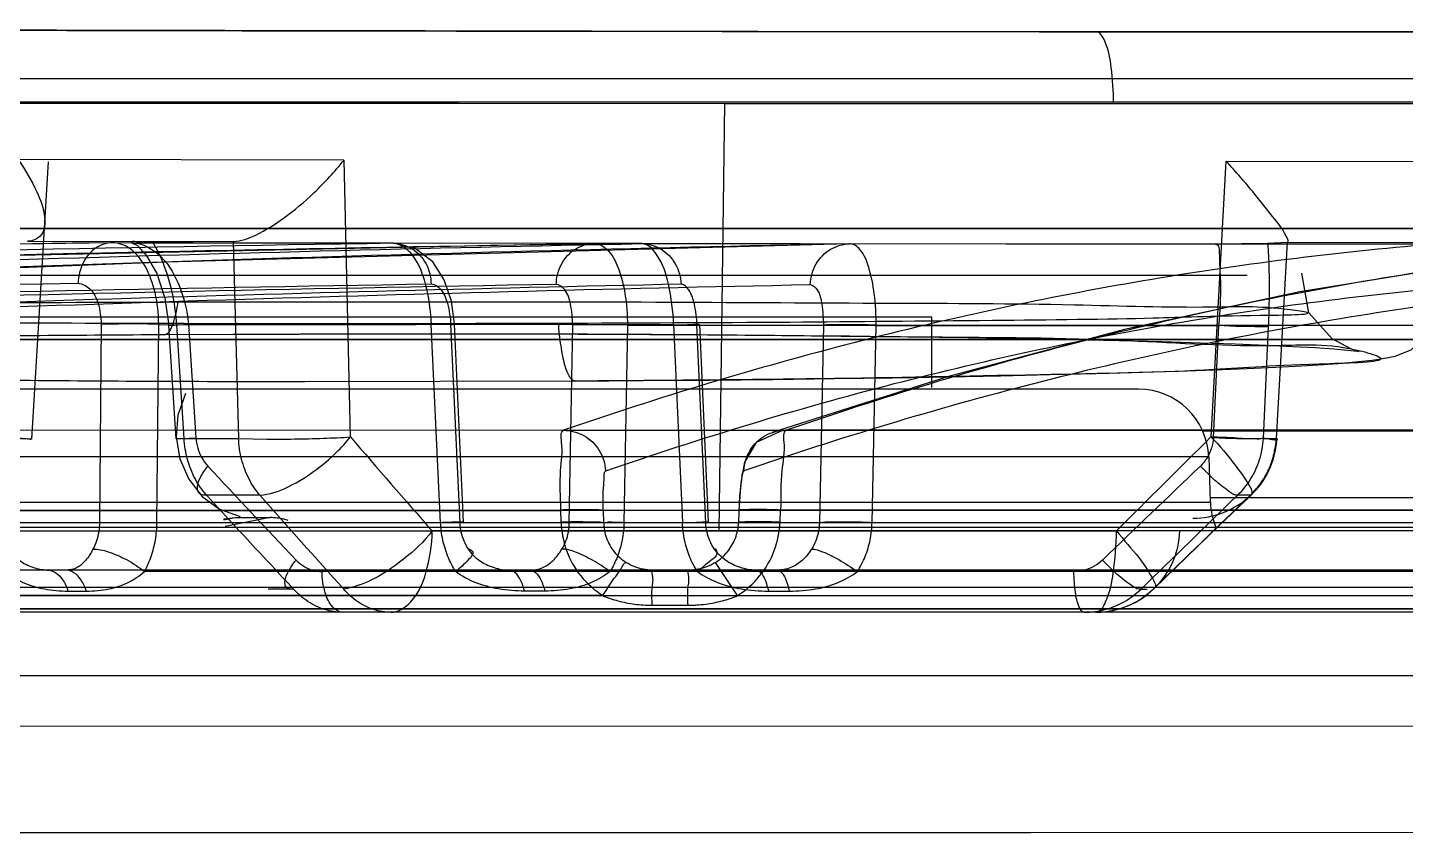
# Model space of a CAD drawing. Header units: millimetres. Extents: x 687 to 1107, y -116 to 478.
# Drawn here: x 828.88 to 830.842, y 377.032 to 378.178 of the extents above; entities that cross this region are included whole.
import ezdxf

# ---------------------------------------------------------------- set-up
doc = ezdxf.new("R2010")
doc.units = ezdxf.units.MM
doc.header["$LTSCALE"] = 0.1

msp = doc.modelspace()

# ---------------------------------------------------------------- linework, layer by layer
for p, q in [((829.4458, 378.1733), (830.4012, 378.1722)), ((831.0304, 378.1719), (830.4014, 378.1722)), ((827.0251, 378.1056), (835.8253, 378.1056)), ((829.8724, 378.0698), (829.4942, 378.0699)), ((829.8724, 378.0698), (829.8642, 377.4614)), ((830.4265, 378.0697), (829.8724, 378.0698)), ((829.3306, 377.9893), (828.8668, 377.9901)), ((828.8861, 377.5921), (828.9101, 377.987)), ((829.3401, 377.5952), (829.3308, 377.9893)), ((830.5651, 377.5952), (830.5868, 377.9878)), ((830.5867, 377.9878), (831.1516, 377.9875)), ((828.8802, 377.8742), (829.173, 377.8736)), ((829.7542, 377.8705), (829.0012, 377.8716)), ((829.0282, 377.8716), (829.4007, 377.871)), ((829.173, 377.8736), (829.0586, 377.8725)), ((829.173, 377.8736), (829.1806, 377.5931)), ((829.687, 377.8705), (830.8799, 377.8695)), ((830.5715, 377.8697), (830.0511, 377.8701)), ((830.6462, 377.8706), (830.5715, 377.8697)), ((830.6736, 377.8719), (830.6462, 377.8706)), ((830.6736, 377.8719), (830.658, 377.5931)), ((831.03, 377.8717), (830.6736, 377.8719)), ((828.1184, 377.8256), (830.6165, 377.8256)), ((829.3675, 377.7873), (829.0944, 377.7869)), ((829.426, 377.7873), (829.3675, 377.7873)), ((829.4597, 377.7873), (829.426, 377.7873)), ((830.1675, 377.7656), (828.5674, 377.7656)), ((828.9851, 377.7558), (828.9825, 377.4731)), ((828.9851, 377.7558), (829.0344, 377.7566)), ((829.0344, 377.7566), (829.0669, 377.7558)), ((829.0643, 377.4731), (829.0669, 377.7558)), ((829.0669, 377.7547), (829.8, 377.7558)), ((829.0815, 377.754), (829.1093, 377.7558)), ((829.0927, 377.7547), (829.0815, 377.754)), ((829.092, 377.5924), (829.0815, 377.754)), ((829.1031, 377.5931), (829.0927, 377.7547)), ((829.4548, 377.7558), (829.1093, 377.7551)), ((829.1093, 377.7558), (829.1199, 377.5941)), ((829.3084, 377.7568), (829.3675, 377.7568)), ((829.4682, 377.4731), (829.4548, 377.7551)), ((829.4825, 377.7552), (829.4954, 377.4731)), ((829.501, 377.4738), (829.4881, 377.7558)), ((829.6515, 377.4731), (829.6564, 377.7547)), ((829.6564, 377.7547), (829.711, 377.7554)), ((829.711, 377.7554), (829.7342, 377.7547)), ((829.7342, 377.7547), (829.7293, 377.4731)), ((830.8945, 377.7541), (829.7342, 377.7541)), ((829.8, 377.7547), (829.8126, 377.4732)), ((829.8457, 377.4731), (829.8332, 377.7546)), ((829.8368, 377.7552), (829.8493, 377.4737)), ((830.0135, 377.7543), (830.0075, 377.4731)), ((830.0825, 377.4731), (830.0884, 377.7543)), ((830.0884, 377.7541), (830.5759, 377.7541)), ((830.1675, 377.6656), (830.1675, 377.7656)), ((830.5759, 377.7539), (830.5684, 377.5941)), ((830.6396, 377.5931), (830.647, 377.7528)), ((829.0749, 377.7411), (829.4587, 377.7422)), ((829.6593, 377.6747), (829.2749, 377.6737)), ((830.4619, 377.6632), (828.273, 377.6632)), ((829.6432, 377.6047), (823.0743, 377.6031)), ((829.092, 377.5924), (829.1199, 377.5941)), ((829.1031, 377.5931), (829.092, 377.5924)), ((829.1031, 377.5931), (829.1806, 377.5931)), ((829.1806, 377.5931), (829.2209, 377.5921)), ((829.6432, 377.6047), (831.4252, 377.6048)), ((831.4252, 377.6048), (829.9599, 377.6047)), ((830.9179, 377.6032), (830.5535, 377.6032)), ((830.6396, 377.5931), (830.658, 377.5931)), ((830.5619, 377.5667), (828.1731, 377.5667)), ((830.5619, 377.5667), (830.5641, 377.5021)), ((829.2108, 377.5123), (829.1349, 377.5123)), ((830.6212, 377.5123), (830.6031, 377.5123)), ((828.1708, 377.5021), (830.5641, 377.5021)), ((831.0174, 377.5084), (830.5641, 377.5084)), ((829.8457, 377.4731), (805.7971, 377.4731)), ((830.9575, 377.4731), (808.817, 377.4731)), ((823.0444, 377.4903), (829.6396, 377.4903)), ((831.4252, 377.4906), (824.8723, 377.4906)), ((828.9825, 377.4731), (829.0316, 377.4739)), ((829.0316, 377.4739), (829.0643, 377.4731)), ((829.1592, 377.4788), (829.1759, 377.4804)), ((829.1595, 377.4773), (829.1759, 377.4804)), ((829.2256, 377.4803), (829.1613, 377.4679)), ((829.1759, 377.4804), (829.2256, 377.4803)), ((829.6398, 377.4742), (829.6395, 377.4911)), ((829.6515, 377.4731), (829.7061, 377.4737)), ((829.7007, 377.4731), (829.7, 377.4899)), ((829.8928, 377.4888), (829.8922, 377.4731)), ((831.1292, 377.4731), (829.8926, 377.4731)), ((829.9518, 377.4742), (829.9524, 377.4911)), ((831.4252, 377.4911), (829.9524, 377.4911)), ((805.1117, 377.4667), (857.667, 377.4666)), ((820.4265, 377.4666), (857.7392, 377.4666)), ((828.8295, 377.4614), (830.4305, 377.4614)), ((831.544, 377.4614), (829.456, 377.4615)), ((829.8911, 377.3693), (829.8596, 377.4166)), ((831.061, 377.4056), (805.7888, 377.4056)), ((828.9344, 377.4056), (828.9079, 377.4056)), ((830.9279, 377.4035), (829.0467, 377.4035)), ((829.5656, 377.4056), (829.595, 377.4056)), ((829.8215, 377.4056), (829.77, 377.4056)), ((829.9474, 377.4056), (829.9168, 377.4056)), ((821.702, 377.3814), (831.256, 377.3815)), ((828.938, 377.3756), (828.9641, 377.3756)), ((829.2589, 377.3785), (829.2227, 377.3785)), ((829.6167, 377.3756), (829.5878, 377.3756)), ((829.9349, 377.3756), (829.9649, 377.3756)), ((830.4656, 377.3785), (830.4743, 377.3785)), ((829.6991, 377.3693), (822.9746, 377.3693)), ((824.8072, 377.3693), (831.4252, 377.3693)), ((829.7693, 377.3556), (829.8316, 377.3556)), ((829.8911, 377.3693), (832.9593, 377.3693)), ((831.4252, 377.3504), (821.43, 377.3504)), ((821.43, 377.3503), (841.4205, 377.3503)), ((835.7328, 377.3456), (827.1176, 377.3456)), ((821.425, 377.2556), (841.4255, 377.2556)), ((831.3835, 377.1827), (821.6887, 377.1843)), ((828.4262, 377.032), (828.8839, 377.032)), ((828.8839, 377.032), (829.3674, 377.032)), ((829.3674, 377.032), (829.8509, 377.0321)), ((829.8509, 377.0321), (830.3086, 377.0321)), ((830.3086, 377.0321), (831.383, 377.0322))]:
    msp.add_line(p, q)
for points in [[(832.4548, 378.1722), (831.7315, 378.1719), (830.9967, 378.1719), (830.2642, 378.1723), (829.569, 378.1732), (828.9286, 378.1742), (828.3745, 378.1754), (827.9233, 378.1765), (827.5919, 378.1774), (827.3894, 378.178), (827.3224, 378.1782)], [(829.4461, 378.1733), (828.8772, 378.1743), (828.369, 378.1754), (827.9369, 378.1765), (827.6058, 378.1773), (827.3954, 378.178), (827.3224, 378.1782)], [(830.4014, 378.1722), (829.9199, 378.1727), (829.4461, 378.1733)], [(829.0007, 377.8716), (827.1923, 377.8453), (825.2936, 377.8041), (823.3044, 377.7486), (821.225, 377.6803), (819.0552, 377.6011)], [(829.6862, 377.8705), (828.4814, 377.8455), (827.2175, 377.8068), (825.8943, 377.7538), (824.5121, 377.6859), (823.0707, 377.603)], [(830.05, 377.8701), (829.077, 377.8443), (828.0749, 377.8052), (827.0436, 377.7523), (825.9832, 377.6852), (824.8936, 377.6036)], [(829.7546, 377.8705), (829.3691, 377.871), (829.0017, 377.8717)], [(829.4011, 377.871), (829.214, 377.8713), (829.0287, 377.8716)], [(829.0287, 377.8716), (829.0368, 377.8677), (829.0493, 377.854), (829.0641, 377.8279), (829.0757, 377.7929), (829.0815, 377.754)], [(829.4881, 377.7565), (829.4837, 377.7887), (829.4735, 377.819), (829.457, 377.8446), (829.4322, 377.8637), (829.4006, 377.871)], [(830.88, 377.8695), (830.2728, 377.8699), (829.6874, 377.8705)], [(831.1896, 377.8692), (830.941, 377.842), (830.6917, 377.8018), (830.4418, 377.7483), (830.1914, 377.6815), (829.9403, 377.6015)], [(830.5716, 377.8697), (830.3093, 377.8699), (830.0514, 377.8701)], [(829.4525, 377.7421), (829.5594, 377.742), (829.664, 377.7417), (829.7657, 377.7413), (829.8643, 377.7407), (829.9593, 377.7399), (830.0505, 377.739), (830.1373, 377.738), (830.2193, 377.7368), (830.2962, 377.7355), (830.3678, 377.7341), (830.4341, 377.7326), (830.4949, 377.7311), (830.5501, 377.7294), (830.5996, 377.7277), (830.6434, 377.7259), (830.6814, 377.7242), (830.7136, 377.7224), (830.74, 377.7206), (830.7596, 377.7189), (830.7736, 377.7173), (830.776, 377.717), (830.764, 377.7205), (830.7376, 377.7349), (830.7045, 377.7721), (830.6946, 377.8283)], [(827.9693, 377.7152), (827.9836, 377.7167), (828.0033, 377.7182), (828.0276, 377.7199), (828.0568, 377.7215), (828.0908, 377.7232), (828.1299, 377.7248), (828.1739, 377.7265), (828.2229, 377.7281), (828.277, 377.7296), (828.3359, 377.7312), (828.3997, 377.7326), (828.4682, 377.734), (828.5416, 377.7353), (828.6196, 377.7365), (828.7022, 377.7377), (828.7893, 377.7387), (828.8807, 377.7396), (828.9762, 377.7404), (829.0757, 377.7411)], [(829.0757, 377.7411), (829.1723, 377.7416), (829.2685, 377.7419), (829.3641, 377.7421), (829.4584, 377.7421)], [(829.6597, 377.6747), (829.7568, 377.6754), (829.8509, 377.6762), (829.9416, 377.6772), (830.0286, 377.6784), (830.1117, 377.6796), (830.1907, 377.681), (830.2653, 377.6824), (830.3356, 377.684), (830.4012, 377.6856), (830.4623, 377.6873), (830.5185, 377.6891), (830.5698, 377.6909), (830.616, 377.6928), (830.6574, 377.6947), (830.6938, 377.6966), (830.7254, 377.6985), (830.7526, 377.7005), (830.7752, 377.7025), (830.7947, 377.7046), (830.8097, 377.7068), (830.8272, 377.7103), (830.8499, 377.7191), (830.8698, 377.7387)], [(829.1053, 377.6572), (829.0943, 377.6263), (829.0918, 377.5951), (829.0969, 377.5642), (829.1097, 377.5349), (829.1289, 377.5105), (829.1536, 377.4925), (829.1829, 377.482)], [(829.9558, 377.6047), (829.9175, 377.5872), (829.901, 377.5594), (829.8958, 377.5303), (829.893, 377.4903)], [(830.658, 377.5931), (830.6584, 377.593), (830.6589, 377.5929)], [(830.6589, 377.5929), (830.659, 377.5928), (830.6591, 377.5927), (830.6592, 377.5927)], [(830.4844, 377.3794), (830.5303, 377.4238), (830.5764, 377.4684), (830.6227, 377.513)], [(830.623, 377.5134), (830.6226, 377.5129), (830.6222, 377.5127), (830.622, 377.5126), (830.6218, 377.5125), (830.6215, 377.5124), (830.6212, 377.5123)], [(830.4827, 377.3785), (830.483, 377.3786), (830.4833, 377.3787), (830.4836, 377.3788), (830.4839, 377.379), (830.4842, 377.3792), (830.4844, 377.3794)]]:
    msp.add_lwpolyline(points)
for centre, radius, start, end in [((829.3096, 485.4262), 107.6694, 270.030813, 270.173778), ((830.4619, 377.5632), 0.1, 2, 90), ((840.9214, 387.5342), 15.2615, 220.63579, 221.30054), ((886.2154, 321.4839), 79.0281, 134.763711, 134.901246), ((830.5371, 377.5994), 0.1211, 348.2598, 357.0303), ((841.2551, 388.8146), 16.5427, 222.89936, 223.53534), ((886.7831, 318.8543), 81.2883, 133.770662, 133.906841), ((841.253, 388.6197), 16.4384, 222.50799, 223.14394), ((840.8359, 387.777), 15.5082, 221.4438, 222.10675), ((886.5445, 319.9324), 80.2801, 134.173065, 134.309956), ((886.4123, 319.6415), 80.3846, 133.95174, 134.088997), ((830.6641, 377.5056), 0.1, 182, 203.0874), ((829.6854, 376.2618), 1.2121, 87.9257, 89.0225), ((830.4009, 377.4656), 0.12, 270, 358.07)]:
    msp.add_arc(centre, radius, start, end)
for points, knots in [([(829.4458, 378.1733), (829.2134, 378.1737), (828.781, 378.1745), (828.2263, 378.1757), (827.7411, 378.177), (827.5531, 378.1775), (827.2747, 378.1783), (827.4648, 378.1777), (827.6493, 378.1772), (828.0618, 378.1761), (828.5819, 378.1749), (829.2388, 378.1736), (829.9833, 378.1726), (830.7901, 378.1719), (831.6203, 378.1718), (832.1784, 378.172), (832.4549, 378.1722)], [0, 0, 0, 0, 0.096063, 0.176506, 0.237624, 0.276706, 0.292628, 0.300782, 0.33267, 0.386698, 0.460856, 0.552258, 0.656667, 0.769243, 0.885677, 1, 1, 1, 1]), ([(830.4012, 378.1722), (830.5329, 378.1721), (830.7974, 378.172), (831.196, 378.1718), (831.5969, 378.1718), (832.1246, 378.172), (832.7628, 378.1725), (833.6599, 378.1737), (834.4588, 378.1753), (835.0584, 378.1768), (835.3756, 378.1777), (835.4554, 378.178), (835.5321, 378.1782), (835.5116, 378.1781), (835.4485, 378.178), (835.3112, 378.1776), (835.1395, 378.1771), (834.8674, 378.1764), (834.4509, 378.1753), (833.931, 378.1742), (833.5693, 378.1736), (833.4049, 378.1734)], [0, 0, 0, 0, 0.054489, 0.109391, 0.164875, 0.220309, 0.327687, 0.428509, 0.593007, 0.650656, 0.688928, 0.706139, 0.707064, 0.7075, 0.712476, 0.738552, 0.759254, 0.785065, 0.850453, 0.931931, 1, 1, 1, 1]), ([(830.4265, 378.0697), (830.4265, 378.087), (830.424, 378.1182), (830.4189, 378.1507), (830.4073, 378.1724), (830.4012, 378.1722)], [0, 0, 0, 0, 0.476065, 0.830551, 1, 1, 1, 1]), ([(829.4942, 378.0699), (829.2661, 378.0699), (828.8429, 378.0701), (828.3008, 378.0702), (827.8285, 378.0705), (827.6459, 378.0708), (827.3775, 378.071), (827.5619, 378.0718), (827.741, 378.0716), (828.1428, 378.0721), (828.649, 378.0722), (829.288, 378.0723), (830.0144, 378.0724), (830.8028, 378.0725), (831.615, 378.0724), (832.1599, 378.0724), (832.4296, 378.0724)], [0, 0, 0, 0, 0.096673, 0.177125, 0.238103, 0.276956, 0.292592, 0.300724, 0.332443, 0.386438, 0.46049, 0.551599, 0.655637, 0.768974, 0.885666, 1, 1, 1, 1]), ([(832.9767, 378.0723), (833.2089, 378.0722), (833.6436, 378.0722), (834.25, 378.0719), (834.7308, 378.0718), (835.1173, 378.0714), (835.288, 378.0715), (835.4717, 378.0708), (835.2251, 378.0704), (835.0529, 378.0704), (834.6187, 378.0701), (834.1167, 378.0699), (833.4861, 378.0698), (832.7793, 378.0697), (832.0134, 378.0697), (831.2225, 378.0697), (830.6907, 378.0697), (830.4265, 378.0697)], [0, 0, 0, 0, 0.093455, 0.175451, 0.242466, 0.291425, 0.320802, 0.328894, 0.342501, 0.376637, 0.43011, 0.500618, 0.585547, 0.681552, 0.785914, 0.893644, 1, 1, 1, 1]), ([(828.8669, 377.9901), (828.877, 377.9756), (828.8927, 377.949), (828.9059, 377.9133), (828.9047, 377.8816), (828.8875, 377.8741), (828.8802, 377.8739)], [0, 0, 0, 0, 0.385887, 0.661679, 0.840721, 1, 1, 1, 1]), ([(829.173, 377.8736), (829.1841, 377.8739), (829.2099, 377.8835), (829.2481, 377.9078), (829.2905, 377.9437), (829.3175, 377.9731), (829.3308, 377.9893)], [0, 0, 0, 0, 0.166826, 0.400317, 0.684049, 1, 1, 1, 1]), ([(830.6736, 377.8719), (830.6766, 377.8722), (830.6672, 377.8921), (830.6542, 377.9069), (830.6235, 377.9469), (830.6006, 377.9726), (830.5868, 377.9878)], [0, 0, 0, 0, 0.063017, 0.261848, 0.580533, 1, 1, 1, 1]), ([(805.4272, 377.8881), (805.4559, 377.8885), (805.567, 377.8896), (805.8117, 377.8904), (806.2279, 377.8901), (806.6938, 377.8898), (807.1839, 377.8896), (807.6612, 377.8895), (808.2291, 377.8893), (808.899, 377.8891), (809.6756, 377.889), (810.5572, 377.8891), (811.5332, 377.8892), (812.5872, 377.8893), (813.6995, 377.8896), (815.2475, 377.8899), (817.2219, 377.8903), (819.6116, 377.8908), (822.779, 377.8913), (826.7179, 377.8918), (829.8553, 377.892), (831.4252, 377.8919)], [0, 0, 0, 0, 0.003316, 0.012819, 0.028238, 0.05134, 0.06659, 0.084788, 0.106415, 0.132125, 0.162092, 0.196026, 0.233859, 0.274706, 0.31765, 0.362212, 0.45334, 0.545477, 0.637971, 0.818839, 1, 1, 1, 1]), ([(831.4252, 377.8919), (829.8246, 377.8919), (826.6265, 377.8918), (822.6324, 377.8913), (819.4461, 377.8908), (817.0732, 377.8903), (815.1098, 377.8899), (813.5656, 377.8895), (812.4547, 377.8893), (811.4038, 377.8892), (810.1795, 377.889), (809.0872, 377.8891), (808.1376, 377.8894), (807.4523, 377.8895), (806.7913, 377.8898), (806.1851, 377.8902), (805.8161, 377.8903), (805.6094, 377.8898), (805.5079, 377.8894), (805.4519, 377.8886), (805.4282, 377.8881)], [0, 0, 0, 0, 0.184709, 0.369058, 0.46091, 0.552392, 0.642886, 0.687488, 0.730587, 0.771088, 0.808757, 0.87187, 0.897136, 0.918337, 0.950956, 0.973411, 0.988287, 0.993534, 0.997269, 1, 1, 1, 1]), ([(829.0012, 377.8716), (827.7879, 377.8587), (825.4695, 377.8165), (822.155, 377.7167), (820.0538, 377.6388), (819.0573, 377.6011)], [0, 0, 0, 0, 0.365915, 0.699255, 1, 1, 1, 1]), ([(829.4007, 377.871), (828.6067, 377.8587), (827.0718, 377.8198), (824.8504, 377.7251), (823.4235, 377.6448), (822.7368, 377.603)], [0, 0, 0, 0, 0.357193, 0.690529, 1, 1, 1, 1]), ([(823.0743, 377.6031), (823.7567, 377.645), (825.1737, 377.7251), (827.378, 377.8194), (828.9001, 377.8582), (829.687, 377.8705)], [0, 0, 0, 0, 0.309926, 0.643261, 1, 1, 1, 1]), ([(824.5688, 377.6037), (825.1109, 377.6471), (826.2288, 377.728), (827.9574, 377.8207), (829.1441, 377.8584), (829.7542, 377.8705)], [0, 0, 0, 0, 0.314165, 0.647488, 1, 1, 1, 1]), ([(830.0511, 377.8701), (829.4457, 377.858), (828.2672, 377.8203), (826.5495, 377.728), (825.4378, 377.6472), (824.8983, 377.6038)], [0, 0, 0, 0, 0.352045, 0.685367, 1, 1, 1, 1]), ([(829.0012, 377.8716), (828.993, 377.8717), (828.9754, 377.8659), (828.9572, 377.8438), (828.9525, 377.8242), (828.9522, 377.814)], [0, 0, 0, 0, 0.29781, 0.628901, 1, 1, 1, 1]), ([(829.0669, 377.7558), (829.0669, 377.7709), (829.0638, 377.7995), (829.0504, 377.837), (829.0298, 377.8641), (829.01, 377.8717), (829.0012, 377.8716)], [0, 0, 0, 0, 0.312867, 0.591668, 0.81771, 1, 1, 1, 1]), ([(829.0586, 377.8725), (829.0522, 377.8724), (829.0445, 377.8696), (829.0291, 377.8752), (829.0282, 377.8716)], [0, 0, 0, 0, 0.634227, 1, 1, 1, 1]), ([(829.0282, 377.8716), (829.0417, 377.8717), (829.0716, 377.8565), (829.0986, 377.8124), (829.1073, 377.7758), (829.1093, 377.7558)], [0, 0, 0, 0, 0.266525, 0.602235, 1, 1, 1, 1]), ([(829.0927, 377.7547), (829.0917, 377.7691), (829.0879, 377.7972), (829.0767, 377.837), (829.0652, 377.8614), (829.0586, 377.8725)], [0, 0, 0, 0, 0.349643, 0.686646, 1, 1, 1, 1]), ([(829.4007, 377.871), (829.4108, 377.8711), (829.4338, 377.8524), (829.4489, 377.8099), (829.4542, 377.7747), (829.4548, 377.7551)], [0, 0, 0, 0, 0.222572, 0.566297, 1, 1, 1, 1]), ([(829.4007, 377.871), (829.41, 377.871), (829.4293, 377.8651), (829.4496, 377.8429), (829.4546, 377.823), (829.4547, 377.813)], [0, 0, 0, 0, 0.323304, 0.654328, 1, 1, 1, 1]), ([(829.6329, 377.8123), (829.6331, 377.8225), (829.6381, 377.8425), (829.6585, 377.8649), (829.6777, 377.8706), (829.687, 377.8705)], [0, 0, 0, 0, 0.351133, 0.680147, 1, 1, 1, 1]), ([(830.8799, 377.8695), (830.7422, 377.8581), (830.4653, 377.8229), (830.0518, 377.7341), (829.7792, 377.6516), (829.6432, 377.6047)], [0, 0, 0, 0, 0.326945, 0.659506, 1, 1, 1, 1]), ([(829.687, 377.8705), (829.6938, 377.8707), (829.7097, 377.8611), (829.7229, 377.8342), (829.7323, 377.7973), (829.7342, 377.7691), (829.7342, 377.7541)], [0, 0, 0, 0, 0.151077, 0.370788, 0.66302, 1, 1, 1, 1]), ([(829.8, 377.7547), (829.7994, 377.7742), (829.7946, 377.8093), (829.7827, 377.8498), (829.763, 377.8706), (829.7542, 377.8705)], [0, 0, 0, 0, 0.449709, 0.797676, 1, 1, 1, 1]), ([(829.7542, 377.8705), (829.7639, 377.8704), (829.7836, 377.8648), (829.8047, 377.8426), (829.8103, 377.8227), (829.8107, 377.8127)], [0, 0, 0, 0, 0.328346, 0.659282, 1, 1, 1, 1]), ([(829.9599, 377.6047), (830.0956, 377.6516), (830.3677, 377.734), (830.7806, 377.8228), (831.0571, 377.858), (831.1946, 377.8694)], [0, 0, 0, 0, 0.340376, 0.672933, 1, 1, 1, 1]), ([(829.9946, 377.8122), (829.995, 377.8224), (830.0007, 377.8424), (830.0218, 377.8646), (830.0415, 377.8701), (830.0511, 377.8701)], [0, 0, 0, 0, 0.345686, 0.674304, 1, 1, 1, 1]), ([(830.0884, 377.7541), (830.0885, 377.7691), (830.0871, 377.7971), (830.0795, 377.8337), (830.07, 377.8595), (830.0567, 377.8702), (830.0511, 377.8701)], [0, 0, 0, 0, 0.352596, 0.653576, 0.869384, 1, 1, 1, 1]), ([(830.5715, 377.8697), (830.5769, 377.87), (830.5768, 377.8398), (830.5798, 377.8102), (830.5777, 377.7735), (830.5759, 377.7541)], [0, 0, 0, 0, 0.14083, 0.49865, 1, 1, 1, 1]), ([(830.647, 377.7528), (830.6477, 377.7671), (830.6485, 377.7947), (830.6483, 377.834), (830.6471, 377.8589), (830.6462, 377.8706)], [0, 0, 0, 0, 0.363518, 0.703083, 1, 1, 1, 1]), ([(819.0081, 377.5436), (820.1525, 377.5881), (822.4018, 377.6674), (825.7164, 377.7643), (827.8868, 377.8017), (828.952, 377.814)], [0, 0, 0, 0, 0.345392, 0.678732, 1, 1, 1, 1]), ([(822.7917, 377.5451), (823.5314, 377.5902), (825.0111, 377.6745), (827.2325, 377.7621), (828.714, 377.8016), (829.455, 377.8131)], [0, 0, 0, 0, 0.333351, 0.666663, 1, 1, 1, 1]), ([(829.6326, 377.8124), (828.898, 377.7994), (827.4282, 377.7623), (825.2235, 377.6731), (823.7541, 377.5913), (823.0194, 377.5448)], [0, 0, 0, 0, 0.333016, 0.666328, 1, 1, 1, 1]), ([(829.811, 377.8127), (829.2342, 377.8004), (828.0808, 377.7642), (826.3519, 377.6753), (825.2006, 377.5929), (824.6253, 377.5459)], [0, 0, 0, 0, 0.333269, 0.666563, 1, 1, 1, 1]), ([(824.8419, 377.5459), (825.4143, 377.5919), (826.5589, 377.6753), (828.2767, 377.7632), (829.4219, 377.8007), (829.9943, 377.8122)], [0, 0, 0, 0, 0.333877, 0.667171, 1, 1, 1, 1]), ([(828.952, 377.814), (828.9582, 377.8134), (828.972, 377.8064), (828.9827, 377.7836), (828.9847, 377.7658), (828.9849, 377.7558)], [0, 0, 0, 0, 0.260767, 0.586107, 1, 1, 1, 1]), ([(829.455, 377.8131), (829.46, 377.8127), (829.4716, 377.8046), (829.4795, 377.7828), (829.4821, 377.7652), (829.4828, 377.7552)], [0, 0, 0, 0, 0.222527, 0.555148, 1, 1, 1, 1]), ([(829.6561, 377.7547), (829.656, 377.7647), (829.6546, 377.7819), (829.6483, 377.8036), (829.6375, 377.812), (829.6326, 377.8124)], [0, 0, 0, 0, 0.450405, 0.78114, 1, 1, 1, 1]), ([(829.7033, 377.5469), (829.8385, 377.5936), (830.1102, 377.6762), (830.5238, 377.7649), (830.8015, 377.8002), (830.94, 377.8116)], [0, 0, 0, 0, 0.338632, 0.67119, 1, 1, 1, 1]), ([(829.8335, 377.7547), (829.8329, 377.7645), (829.8307, 377.7817), (829.8248, 377.8025), (829.8154, 377.812), (829.811, 377.8127)], [0, 0, 0, 0, 0.456404, 0.793923, 1, 1, 1, 1]), ([(831.1345, 377.8115), (830.9971, 377.8001), (830.7208, 377.7646), (830.3079, 377.6757), (830.0357, 377.5937), (829.8999, 377.5469)], [0, 0, 0, 0, 0.326868, 0.659448, 1, 1, 1, 1]), ([(829.9943, 377.8122), (829.9985, 377.8118), (830.0077, 377.8024), (830.012, 377.7815), (830.0132, 377.7643), (830.0132, 377.7543)], [0, 0, 0, 0, 0.197676, 0.532737, 1, 1, 1, 1]), ([(829.0944, 377.7869), (828.9842, 377.7866), (828.7748, 377.7858), (828.5019, 377.7836), (828.254, 377.7811), (828.1568, 377.7776), (828.0063, 377.7752), (828.1012, 377.7634), (828.1971, 377.7666), (828.4038, 377.76), (828.6607, 377.7592), (828.9726, 377.7571), (829.1932, 377.7568), (829.3084, 377.7568)], [0, 0, 0, 0, 0.141389, 0.265034, 0.362471, 0.427018, 0.454254, 0.466419, 0.516891, 0.602271, 0.716705, 0.85237, 1, 1, 1, 1]), ([(829.075, 377.7411), (829.0759, 377.741), (829.078, 377.7414), (829.0809, 377.7436), (829.0835, 377.7473), (829.0874, 377.7552), (829.0902, 377.7652), (829.0928, 377.7769), (829.0939, 377.7835), (829.0944, 377.7869)], [0, 0, 0, 0, 0.052868, 0.11764, 0.203301, 0.314006, 0.615691, 0.799565, 1, 1, 1, 1]), ([(829.6361, 377.7573), (829.7459, 377.7577), (829.9547, 377.7585), (830.2265, 377.7612), (830.4761, 377.7635), (830.5718, 377.7681), (830.7271, 377.7694), (830.6387, 377.7823), (830.5445, 377.7777), (830.3449, 377.7848), (830.0927, 377.7851), (829.7876, 377.7871), (829.5717, 377.7873), (829.4597, 377.7873)], [0, 0, 0, 0, 0.142702, 0.267748, 0.366693, 0.432845, 0.461737, 0.472279, 0.521234, 0.605361, 0.718965, 0.854374, 1, 1, 1, 1]), ([(829.4825, 377.7552), (829.4843, 377.7553), (829.4926, 377.7564), (829.4683, 377.7555), (829.4625, 377.7554), (829.4548, 377.7551)], [0, 0, 0, 0, 0.141795, 0.398186, 1, 1, 1, 1]), ([(829.6593, 377.6747), (829.6579, 377.675), (829.655, 377.6764), (829.6515, 377.6813), (829.6481, 377.6885), (829.6448, 377.6984), (829.642, 377.7108), (829.6386, 377.7306), (829.637, 377.7465), (829.6361, 377.7573)], [0, 0, 0, 0, 0.044477, 0.108948, 0.19879, 0.315685, 0.461674, 0.629315, 1, 1, 1, 1]), ([(829.8, 377.7547), (829.8079, 377.755), (829.8135, 377.7544), (829.8406, 377.7566), (829.8342, 377.7547), (829.8332, 377.7546)], [0, 0, 0, 0, 0.6149, 0.925022, 1, 1, 1, 1]), ([(830.0884, 377.7543), (830.0783, 377.7547), (830.0591, 377.7551), (830.0341, 377.7551), (830.0193, 377.7549), (830.0135, 377.7543)], [0, 0, 0, 0, 0.405881, 0.768835, 1, 1, 1, 1]), ([(830.647, 377.7528), (830.6429, 377.7517), (830.6296, 377.7524), (830.6061, 377.7522), (830.5866, 377.7533), (830.5759, 377.7539)], [0, 0, 0, 0, 0.181722, 0.548889, 1, 1, 1, 1]), ([(831.4252, 377.7339), (829.8525, 377.734), (826.7095, 377.7339), (822.7635, 377.7333), (819.5885, 377.7328), (817.1861, 377.7323), (815.1948, 377.7319), (813.6261, 377.7315), (812.4931, 377.7313), (811.4166, 377.7311), (810.4186, 377.731), (809.5169, 377.731), (808.7233, 377.7311), (808.0401, 377.7313), (807.4627, 377.7314), (806.9788, 377.7316), (806.4834, 377.7318), (806.0134, 377.7321), (805.5942, 377.7324), (805.348, 377.7316), (805.2362, 377.7304), (805.2072, 377.73)], [0, 0, 0, 0, 0.179962, 0.359634, 0.45152, 0.543268, 0.634528, 0.679372, 0.722767, 0.764173, 0.802546, 0.836968, 0.867354, 0.893349, 0.915139, 0.933429, 0.948721, 0.971826, 0.987203, 0.996684, 1, 1, 1, 1]), ([(806.3684, 377.7319), (806.4096, 377.7319), (806.7368, 377.7317), (807.2507, 377.7315), (807.9465, 377.7314), (808.9156, 377.731), (810.0319, 377.731), (811.284, 377.7311), (812.3576, 377.7313), (813.4898, 377.7315), (815.0553, 377.7318), (817.0363, 377.7322), (819.4224, 377.7328), (822.6166, 377.7333), (826.6179, 377.7338), (829.8217, 377.734), (831.4252, 377.7339)], [0, 0, 0, 0, 0.004927, 0.039182, 0.061525, 0.088237, 0.155208, 0.195173, 0.23815, 0.283745, 0.330729, 0.425586, 0.520932, 0.616407, 0.808018, 1, 1, 1, 1]), ([(829.2749, 377.6737), (829.1516, 377.6738), (828.9162, 377.6743), (828.5848, 377.6794), (828.312, 377.6809), (828.0983, 377.6969), (827.9941, 377.6878), (827.9017, 377.7162), (828.0659, 377.719), (828.1716, 377.7287), (828.4401, 377.7334), (828.7333, 377.7387), (828.9574, 377.7404), (829.0749, 377.7411)], [0, 0, 0, 0, 0.14807, 0.283369, 0.396611, 0.480447, 0.529397, 0.540264, 0.568905, 0.634853, 0.73406, 0.858722, 1, 1, 1, 1]), ([(829.4587, 377.7422), (829.5816, 377.7421), (829.8166, 377.7418), (830.1477, 377.7373), (830.4207, 377.7365), (830.6348, 377.7208), (830.7394, 377.7304), (830.8319, 377.7018), (830.6671, 377.6985), (830.5612, 377.6884), (830.2925, 377.6831), (829.9998, 377.6773), (829.7763, 377.6754), (829.6593, 377.6747)], [0, 0, 0, 0, 0.147644, 0.282899, 0.39634, 0.48044, 0.529513, 0.540375, 0.569146, 0.635358, 0.734762, 0.859305, 1, 1, 1, 1]), ([(828.8433, 377.5952), (828.8548, 377.5944), (828.8653, 377.5941), (828.8937, 377.5913), (828.8709, 377.5927), (828.8638, 377.5931)], [0, 0, 0, 0, 0.547039, 0.662434, 1, 1, 1, 1]), ([(829.1349, 377.5123), (829.1286, 377.5194), (829.1176, 377.5356), (829.1068, 377.5632), (829.1037, 377.583), (829.1031, 377.5931)], [0, 0, 0, 0, 0.323208, 0.657275, 1, 1, 1, 1]), ([(829.1199, 377.5941), (829.1202, 377.5891), (829.122, 377.5792), (829.1277, 377.5654), (829.1335, 377.5573), (829.1367, 377.5538)], [0, 0, 0, 0, 0.338164, 0.673834, 1, 1, 1, 1]), ([(829.2108, 377.5123), (829.2047, 377.5195), (829.1941, 377.5357), (829.1839, 377.5633), (829.181, 377.5831), (829.1806, 377.5931)], [0, 0, 0, 0, 0.32122, 0.656323, 1, 1, 1, 1]), ([(829.2108, 377.5123), (829.2245, 377.5129), (829.2557, 377.5242), (829.2994, 377.5528), (829.3274, 377.5797), (829.3402, 377.5952)], [0, 0, 0, 0, 0.262802, 0.615128, 1, 1, 1, 1]), ([(829.2209, 377.5921), (829.234, 377.592), (829.2608, 377.5922), (829.3006, 377.5932), (829.3272, 377.5944), (829.3401, 377.5952)], [0, 0, 0, 0, 0.328383, 0.675432, 1, 1, 1, 1]), ([(829.6395, 377.4911), (829.639, 377.5099), (829.6369, 377.544), (829.6433, 377.5773), (829.6384, 377.602), (829.6432, 377.6047)], [0, 0, 0, 0, 0.49507, 0.855588, 1, 1, 1, 1]), ([(829.6432, 377.6047), (829.6534, 377.6047), (829.6739, 377.5992), (829.6965, 377.5772), (829.7026, 377.5569), (829.7029, 377.5468)], [0, 0, 0, 0, 0.33628, 0.666985, 1, 1, 1, 1]), ([(829.9002, 377.5469), (829.9005, 377.5571), (829.9066, 377.5775), (829.9293, 377.5995), (829.9498, 377.6048), (829.9599, 377.6047)], [0, 0, 0, 0, 0.335977, 0.66778, 1, 1, 1, 1]), ([(829.9599, 377.6047), (829.9552, 377.6018), (829.9592, 377.5775), (829.952, 377.5438), (829.9527, 377.5099), (829.9524, 377.4911)], [0, 0, 0, 0, 0.14684, 0.50535, 1, 1, 1, 1]), ([(830.5394, 377.4794), (830.5686, 377.4794), (830.6293, 377.5028), (830.6571, 377.5614), (830.6591, 377.5919), (830.6592, 377.5927)], [0, 0, 0, 0, 0.494424, 0.986999, 1, 1, 1, 1]), ([(830.5684, 377.5941), (830.5681, 377.5891), (830.5664, 377.5791), (830.5601, 377.5652), (830.5537, 377.5573), (830.55, 377.5538)], [0, 0, 0, 0, 0.332165, 0.66637, 1, 1, 1, 1]), ([(830.565, 377.5952), (830.5779, 377.5832), (830.5962, 377.5595), (830.6153, 377.5339), (830.6243, 377.5179), (830.623, 377.5134)], [0, 0, 0, 0, 0.520243, 0.862152, 1, 1, 1, 1]), ([(830.6592, 377.5927), (830.6605, 377.589), (830.6417, 377.5942), (830.6283, 377.5914), (830.5982, 377.594), (830.5775, 377.5946), (830.5651, 377.5952)], [0, 0, 0, 0, 0.126033, 0.313538, 0.60435, 1, 1, 1, 1]), ([(830.6396, 377.5931), (830.6356, 377.592), (830.6228, 377.5927), (830.5992, 377.5925), (830.5795, 377.5934), (830.5684, 377.5941)], [0, 0, 0, 0, 0.174862, 0.528835, 1, 1, 1, 1]), ([(830.6031, 377.5123), (830.6103, 377.5193), (830.623, 377.5352), (830.6355, 377.5629), (830.6391, 377.583), (830.6396, 377.5931)], [0, 0, 0, 0, 0.332596, 0.665121, 1, 1, 1, 1]), ([(830.6212, 377.5123), (830.627, 377.5179), (830.6375, 377.5302), (830.6492, 377.5514), (830.654, 377.5669), (830.6557, 377.5747)], [0, 0, 0, 0, 0.332772, 0.66615, 1, 1, 1, 1]), ([(829.1242, 377.5153), (829.1222, 377.5175), (829.121, 377.5262), (829.1266, 377.5393), (829.1328, 377.5487), (829.1367, 377.5538)], [0, 0, 0, 0, 0.213146, 0.543419, 1, 1, 1, 1]), ([(830.6031, 377.5123), (830.5992, 377.5114), (830.588, 377.5195), (830.571, 377.5322), (830.5574, 377.5459), (830.55, 377.5538)], [0, 0, 0, 0, 0.173916, 0.522588, 1, 1, 1, 1]), ([(829.7, 377.4899), (829.6998, 377.4995), (829.6992, 377.5164), (829.7013, 377.5339), (829.701, 377.5452), (829.7033, 377.5469)], [0, 0, 0, 0, 0.503731, 0.855073, 1, 1, 1, 1]), ([(829.8999, 377.5469), (829.8976, 377.545), (829.8969, 377.5341), (829.8938, 377.5158), (829.8932, 377.4987), (829.8928, 377.4888)], [0, 0, 0, 0, 0.148307, 0.490941, 1, 1, 1, 1]), ([(829.1349, 377.5123), (829.1334, 377.5122), (829.1307, 377.5122), (829.1269, 377.5131), (829.125, 377.5145), (829.1242, 377.5153)], [0, 0, 0, 0, 0.386248, 0.710899, 1, 1, 1, 1]), ([(829.9524, 377.4911), (829.9423, 377.4915), (829.9212, 377.492), (829.9112, 377.4917), (829.8913, 377.4913), (829.8932, 377.49)], [0, 0, 0, 0, 0.511229, 0.884371, 1, 1, 1, 1]), ([(828.9826, 377.4731), (828.9826, 377.4687), (828.9819, 377.4599), (828.9788, 377.4472), (828.9754, 377.4393), (828.9733, 377.4356)], [0, 0, 0, 0, 0.339994, 0.674107, 1, 1, 1, 1]), ([(829.0467, 377.4035), (829.0505, 377.4104), (829.0569, 377.4251), (829.0629, 377.4486), (829.0643, 377.4649), (829.0644, 377.4731)], [0, 0, 0, 0, 0.325867, 0.660178, 1, 1, 1, 1]), ([(829.2514, 377.4764), (829.2493, 377.477), (829.2409, 377.4792), (829.2322, 377.4803), (829.2256, 377.4803)], [0, 0, 0, 0, 0.250789, 1, 1, 1, 1]), ([(829.4954, 377.4731), (829.4973, 377.4733), (829.5053, 377.4743), (829.4817, 377.4735), (829.476, 377.4734), (829.4682, 377.4731)], [0, 0, 0, 0, 0.144245, 0.385857, 1, 1, 1, 1]), ([(829.4897, 377.4035), (829.4854, 377.4103), (829.478, 377.4249), (829.4707, 377.4485), (829.4686, 377.4649), (829.4682, 377.4731)], [0, 0, 0, 0, 0.329206, 0.66324, 1, 1, 1, 1]), ([(829.4954, 377.4731), (829.4957, 377.4686), (829.4969, 377.4598), (829.501, 377.4471), (829.5051, 377.4393), (829.5074, 377.4356)], [0, 0, 0, 0, 0.335802, 0.670101, 1, 1, 1, 1]), ([(829.6997, 377.4901), (829.6967, 377.4914), (829.6857, 377.4909), (829.666, 377.492), (829.6491, 377.4914), (829.6395, 377.4911)], [0, 0, 0, 0, 0.163597, 0.520173, 1, 1, 1, 1]), ([(829.6396, 377.4756), (829.6402, 377.4613), (829.6451, 377.4331), (829.6662, 377.3958), (829.6874, 377.3769), (829.6991, 377.3693)], [0, 0, 0, 0, 0.339026, 0.668694, 1, 1, 1, 1]), ([(829.6398, 377.4742), (829.6492, 377.4745), (829.6662, 377.4752), (829.6858, 377.4737), (829.6973, 377.4748), (829.7003, 377.4731)], [0, 0, 0, 0, 0.466227, 0.83022, 1, 1, 1, 1]), ([(829.6409, 377.4356), (829.6432, 377.4393), (829.6471, 377.4471), (829.6507, 377.4599), (829.6515, 377.4687), (829.6515, 377.4731)], [0, 0, 0, 0, 0.329924, 0.662581, 1, 1, 1, 1]), ([(829.7003, 377.4731), (829.7005, 377.4656), (829.7033, 377.4506), (829.7146, 377.4308), (829.7259, 377.4207), (829.7322, 377.4166)], [0, 0, 0, 0, 0.332752, 0.666407, 1, 1, 1, 1]), ([(829.7294, 377.4731), (829.7292, 377.4649), (829.7275, 377.4485), (829.7208, 377.425), (829.7136, 377.4103), (829.7094, 377.4035)], [0, 0, 0, 0, 0.336645, 0.670455, 1, 1, 1, 1]), ([(829.8126, 377.4732), (829.8205, 377.4734), (829.826, 377.4729), (829.8531, 377.4751), (829.8467, 377.4732), (829.8457, 377.4731)], [0, 0, 0, 0, 0.615811, 0.924791, 1, 1, 1, 1]), ([(829.8338, 377.4035), (829.8295, 377.4102), (829.822, 377.4247), (829.8149, 377.4483), (829.8129, 377.4648), (829.8126, 377.4732)], [0, 0, 0, 0, 0.326436, 0.658837, 1, 1, 1, 1]), ([(829.858, 377.4356), (829.8555, 377.4393), (829.8513, 377.4471), (829.8472, 377.4598), (829.8459, 377.4687), (829.8457, 377.4731)], [0, 0, 0, 0, 0.331958, 0.664802, 1, 1, 1, 1]), ([(829.8596, 377.4166), (829.866, 377.4207), (829.8776, 377.4308), (829.8891, 377.4506), (829.8922, 377.4656), (829.8926, 377.4731)], [0, 0, 0, 0, 0.335705, 0.667417, 1, 1, 1, 1]), ([(829.8925, 377.4731), (829.8909, 377.4742), (829.9094, 377.4751), (829.9193, 377.4749), (829.941, 377.4746), (829.9518, 377.4742)], [0, 0, 0, 0, 0.098045, 0.456412, 1, 1, 1, 1]), ([(829.8911, 377.3693), (829.9028, 377.3769), (829.9242, 377.3957), (829.9453, 377.4325), (829.951, 377.4603), (829.9518, 377.4742)], [0, 0, 0, 0, 0.33458, 0.667578, 1, 1, 1, 1]), ([(830.0076, 377.4731), (830.0075, 377.4686), (830.0066, 377.4598), (830.0028, 377.4471), (829.9988, 377.4393), (829.9964, 377.4356)], [0, 0, 0, 0, 0.335835, 0.669528, 1, 1, 1, 1]), ([(830.0825, 377.4731), (830.0724, 377.4736), (830.0531, 377.4739), (830.0282, 377.4739), (830.0133, 377.4737), (830.0075, 377.4731)], [0, 0, 0, 0, 0.404681, 0.769035, 1, 1, 1, 1]), ([(830.0616, 377.4035), (830.066, 377.4103), (830.0735, 377.4249), (830.0805, 377.4485), (830.0823, 377.4649), (830.0825, 377.4731)], [0, 0, 0, 0, 0.330446, 0.664072, 1, 1, 1, 1]), ([(829.4563, 377.4616), (829.4453, 377.4459), (829.4165, 377.4209), (829.3747, 377.391), (829.3437, 377.3809), (829.3304, 377.3785)], [0, 0, 0, 0, 0.374584, 0.734776, 1, 1, 1, 1]), ([(829.3975, 377.3456), (829.4082, 377.3456), (829.4329, 377.3622), (829.4507, 377.4057), (829.456, 377.4414), (829.4563, 377.4616)], [0, 0, 0, 0, 0.229337, 0.565364, 1, 1, 1, 1]), ([(830.4009, 377.3456), (830.4077, 377.3456), (830.4207, 377.3691), (830.4273, 377.4061), (830.4303, 377.4416), (830.4305, 377.4615)], [0, 0, 0, 0, 0.166382, 0.514024, 1, 1, 1, 1]), ([(830.4305, 377.4615), (830.4407, 377.4485), (830.4612, 377.4265), (830.477, 377.403), (830.488, 377.3828), (830.4844, 377.3794)], [0, 0, 0, 0, 0.496552, 0.849836, 1, 1, 1, 1]), ([(828.9079, 377.4056), (828.9012, 377.4056), (828.8871, 377.4085), (828.8674, 377.4182), (828.8568, 377.4293), (828.8527, 377.4356)], [0, 0, 0, 0, 0.310008, 0.653718, 1, 1, 1, 1]), ([(828.9733, 377.4356), (828.9705, 377.4297), (828.9642, 377.4198), (828.9512, 377.4076), (828.94, 377.4056), (828.9345, 377.4056)], [0, 0, 0, 0, 0.376302, 0.681448, 1, 1, 1, 1]), ([(828.9733, 377.4356), (828.9806, 377.4357), (828.9973, 377.4317), (829.022, 377.4208), (829.0387, 377.41), (829.0467, 377.4035)], [0, 0, 0, 0, 0.270996, 0.619968, 1, 1, 1, 1]), ([(829.5075, 377.4356), (829.51, 377.4357), (829.518, 377.4307), (829.5036, 377.4159), (829.4963, 377.4086), (829.4897, 377.4035)], [0, 0, 0, 0, 0.167719, 0.448064, 1, 1, 1, 1]), ([(829.5074, 377.4356), (829.5118, 377.4293), (829.5229, 377.4181), (829.5435, 377.4083), (829.5584, 377.4056), (829.5655, 377.4056)], [0, 0, 0, 0, 0.34114, 0.681081, 1, 1, 1, 1]), ([(829.595, 377.4056), (829.6013, 377.4056), (829.6139, 377.4077), (829.6297, 377.4192), (829.6376, 377.4296), (829.6409, 377.4356)], [0, 0, 0, 0, 0.328771, 0.641095, 1, 1, 1, 1]), ([(829.7094, 377.4035), (829.7015, 377.4094), (829.6855, 377.4197), (829.6627, 377.4307), (829.6475, 377.4358), (829.6409, 377.4356)], [0, 0, 0, 0, 0.388531, 0.742374, 1, 1, 1, 1]), ([(829.8338, 377.4035), (829.8405, 377.4085), (829.848, 377.4174), (829.8651, 377.4273), (829.86, 377.4357), (829.858, 377.4356)], [0, 0, 0, 0, 0.549637, 0.871593, 1, 1, 1, 1]), ([(829.9169, 377.4056), (829.9095, 377.4056), (829.8944, 377.4083), (829.8736, 377.4182), (829.8624, 377.4293), (829.858, 377.4356)], [0, 0, 0, 0, 0.324252, 0.661108, 1, 1, 1, 1]), ([(829.9964, 377.4356), (829.9928, 377.4295), (829.9842, 377.419), (829.9672, 377.4078), (829.9541, 377.4056), (829.9474, 377.4056)], [0, 0, 0, 0, 0.352904, 0.668128, 1, 1, 1, 1]), ([(829.9964, 377.4356), (830.0018, 377.4358), (830.0154, 377.4307), (830.037, 377.42), (830.0531, 377.4096), (830.0616, 377.4035)], [0, 0, 0, 0, 0.221088, 0.570389, 1, 1, 1, 1]), ([(829.2487, 377.381), (829.2467, 377.3832), (829.2458, 377.392), (829.2519, 377.4051), (829.2583, 377.4147), (829.2625, 377.4199)], [0, 0, 0, 0, 0.205468, 0.537025, 1, 1, 1, 1]), ([(829.2625, 377.4199), (829.2657, 377.4165), (829.273, 377.4106), (829.2857, 377.4048), (829.2949, 377.4035), (829.2994, 377.4035)], [0, 0, 0, 0, 0.340405, 0.673166, 1, 1, 1, 1]), ([(829.6991, 377.3693), (829.7041, 377.3771), (829.7127, 377.3913), (829.7247, 377.4052), (829.7293, 377.4157), (829.7322, 377.4166)], [0, 0, 0, 0, 0.482146, 0.839917, 1, 1, 1, 1]), ([(829.7701, 377.4056), (829.7656, 377.4056), (829.7567, 377.4064), (829.7439, 377.4102), (829.736, 377.4142), (829.7322, 377.4166)], [0, 0, 0, 0, 0.332442, 0.667043, 1, 1, 1, 1]), ([(829.8596, 377.4166), (829.8558, 377.4142), (829.8478, 377.4101), (829.8348, 377.4064), (829.8259, 377.4056), (829.8215, 377.4056)], [0, 0, 0, 0, 0.335214, 0.670183, 1, 1, 1, 1]), ([(830.4107, 377.4199), (830.4071, 377.4165), (830.399, 377.4105), (830.3849, 377.4048), (830.3749, 377.4035), (830.3699, 377.4035)], [0, 0, 0, 0, 0.332382, 0.666121, 1, 1, 1, 1]), ([(830.4656, 377.3785), (830.4617, 377.3773), (830.4495, 377.3852), (830.432, 377.3981), (830.418, 377.412), (830.4107, 377.4199)], [0, 0, 0, 0, 0.176163, 0.533427, 1, 1, 1, 1]), ([(828.8481, 377.4035), (828.8557, 377.3971), (828.8738, 377.3865), (828.9047, 377.3777), (828.9267, 377.3757), (828.938, 377.3756)], [0, 0, 0, 0, 0.309699, 0.646548, 1, 1, 1, 1]), ([(828.908, 377.4056), (828.9121, 377.4056), (828.9212, 377.4025), (828.9315, 377.3912), (828.9361, 377.3812), (828.938, 377.3756)], [0, 0, 0, 0, 0.273575, 0.600306, 1, 1, 1, 1]), ([(828.9641, 377.3756), (828.9622, 377.3811), (828.9577, 377.391), (828.9476, 377.4024), (828.9385, 377.4056), (828.9344, 377.4056)], [0, 0, 0, 0, 0.39381, 0.721881, 1, 1, 1, 1]), ([(828.9641, 377.3756), (828.9748, 377.3757), (828.9952, 377.3774), (829.0237, 377.3867), (829.0396, 377.3975), (829.0467, 377.4035)], [0, 0, 0, 0, 0.361704, 0.686294, 1, 1, 1, 1]), ([(829.3289, 377.3456), (829.3236, 377.3456), (829.3112, 377.3538), (829.3022, 377.3755), (829.2996, 377.3934), (829.2994, 377.4035)], [0, 0, 0, 0, 0.229417, 0.565858, 1, 1, 1, 1]), ([(829.5878, 377.3756), (829.5754, 377.3757), (829.5514, 377.3776), (829.5179, 377.3864), (829.4981, 377.397), (829.4897, 377.4035)], [0, 0, 0, 0, 0.357956, 0.693861, 1, 1, 1, 1]), ([(829.5878, 377.3756), (829.5864, 377.381), (829.5832, 377.3905), (829.5762, 377.4018), (829.5688, 377.4056), (829.5656, 377.4056)], [0, 0, 0, 0, 0.427541, 0.756526, 1, 1, 1, 1]), ([(829.5949, 377.4056), (829.598, 377.4056), (829.6051, 377.4019), (829.6121, 377.3906), (829.6153, 377.3811), (829.6167, 377.3756)], [0, 0, 0, 0, 0.236289, 0.563196, 1, 1, 1, 1]), ([(829.7094, 377.4035), (829.7014, 377.3973), (829.6832, 377.3866), (829.6514, 377.3775), (829.6286, 377.3757), (829.6167, 377.3756)], [0, 0, 0, 0, 0.307588, 0.635325, 1, 1, 1, 1]), ([(829.7693, 377.3556), (829.7694, 377.3641), (829.768, 377.3798), (829.7722, 377.3932), (829.768, 377.4049), (829.77, 377.4056)], [0, 0, 0, 0, 0.511343, 0.870612, 1, 1, 1, 1]), ([(829.8205, 377.3556), (829.8205, 377.3641), (829.8193, 377.3804), (829.8231, 377.3922), (829.8194, 377.4058), (829.8215, 377.4056)], [0, 0, 0, 0, 0.513218, 0.871232, 1, 1, 1, 1]), ([(829.8338, 377.4035), (829.8425, 377.3971), (829.8629, 377.3864), (829.8974, 377.3776), (829.9221, 377.3757), (829.9349, 377.3756)], [0, 0, 0, 0, 0.304342, 0.639749, 1, 1, 1, 1]), ([(829.9169, 377.4056), (829.9196, 377.4056), (829.9258, 377.4014), (829.9312, 377.3904), (829.9338, 377.381), (829.9349, 377.3756)], [0, 0, 0, 0, 0.214628, 0.5429, 1, 1, 1, 1]), ([(829.9649, 377.3756), (829.9638, 377.381), (829.9613, 377.3902), (829.9561, 377.4012), (829.9499, 377.4056), (829.9473, 377.4056)], [0, 0, 0, 0, 0.451319, 0.782468, 1, 1, 1, 1]), ([(829.9649, 377.3756), (829.9773, 377.3757), (830.001, 377.3775), (830.0342, 377.3865), (830.0532, 377.3973), (830.0616, 377.4035)], [0, 0, 0, 0, 0.364781, 0.693748, 1, 1, 1, 1]), ([(830.3845, 377.3456), (830.3811, 377.3456), (830.3747, 377.3573), (830.3714, 377.3758), (830.37, 377.3935), (830.3699, 377.4035)], [0, 0, 0, 0, 0.165311, 0.513454, 1, 1, 1, 1]), ([(829.2589, 377.3785), (829.2575, 377.3783), (829.2549, 377.3782), (829.2513, 377.379), (829.2494, 377.3803), (829.2487, 377.381)], [0, 0, 0, 0, 0.390712, 0.714884, 1, 1, 1, 1]), ([(829.3289, 377.3456), (829.3203, 377.3456), (829.3029, 377.3482), (829.2787, 377.3598), (829.265, 377.3717), (829.2589, 377.3785)], [0, 0, 0, 0, 0.323625, 0.654275, 1, 1, 1, 1]), ([(829.3975, 377.3456), (829.3893, 377.3456), (829.3724, 377.3482), (829.3492, 377.3598), (829.3362, 377.3717), (829.3304, 377.3785)], [0, 0, 0, 0, 0.321331, 0.652442, 1, 1, 1, 1]), ([(830.3845, 377.3456), (830.3944, 377.3456), (830.4144, 377.3481), (830.4423, 377.3595), (830.4585, 377.3716), (830.4656, 377.3785)], [0, 0, 0, 0, 0.332884, 0.665089, 1, 1, 1, 1]), ([(830.4009, 377.3456), (830.4109, 377.3456), (830.431, 377.3481), (830.4591, 377.3595), (830.4755, 377.3716), (830.4827, 377.3785)], [0, 0, 0, 0, 0.332839, 0.666073, 1, 1, 1, 1]), ([(829.6991, 377.3693), (829.7061, 377.3663), (829.721, 377.3612), (829.7446, 377.3566), (829.761, 377.3556), (829.7693, 377.3556)], [0, 0, 0, 0, 0.318095, 0.65189, 1, 1, 1, 1]), ([(829.8205, 377.3556), (829.8289, 377.3556), (829.8454, 377.3566), (829.8692, 377.3613), (829.8841, 377.3663), (829.8911, 377.3693)], [0, 0, 0, 0, 0.348702, 0.683743, 1, 1, 1, 1])]:
    msp.add_open_spline(points, degree=3, knots=knots)

doc.saveas('drawing.dxf')
